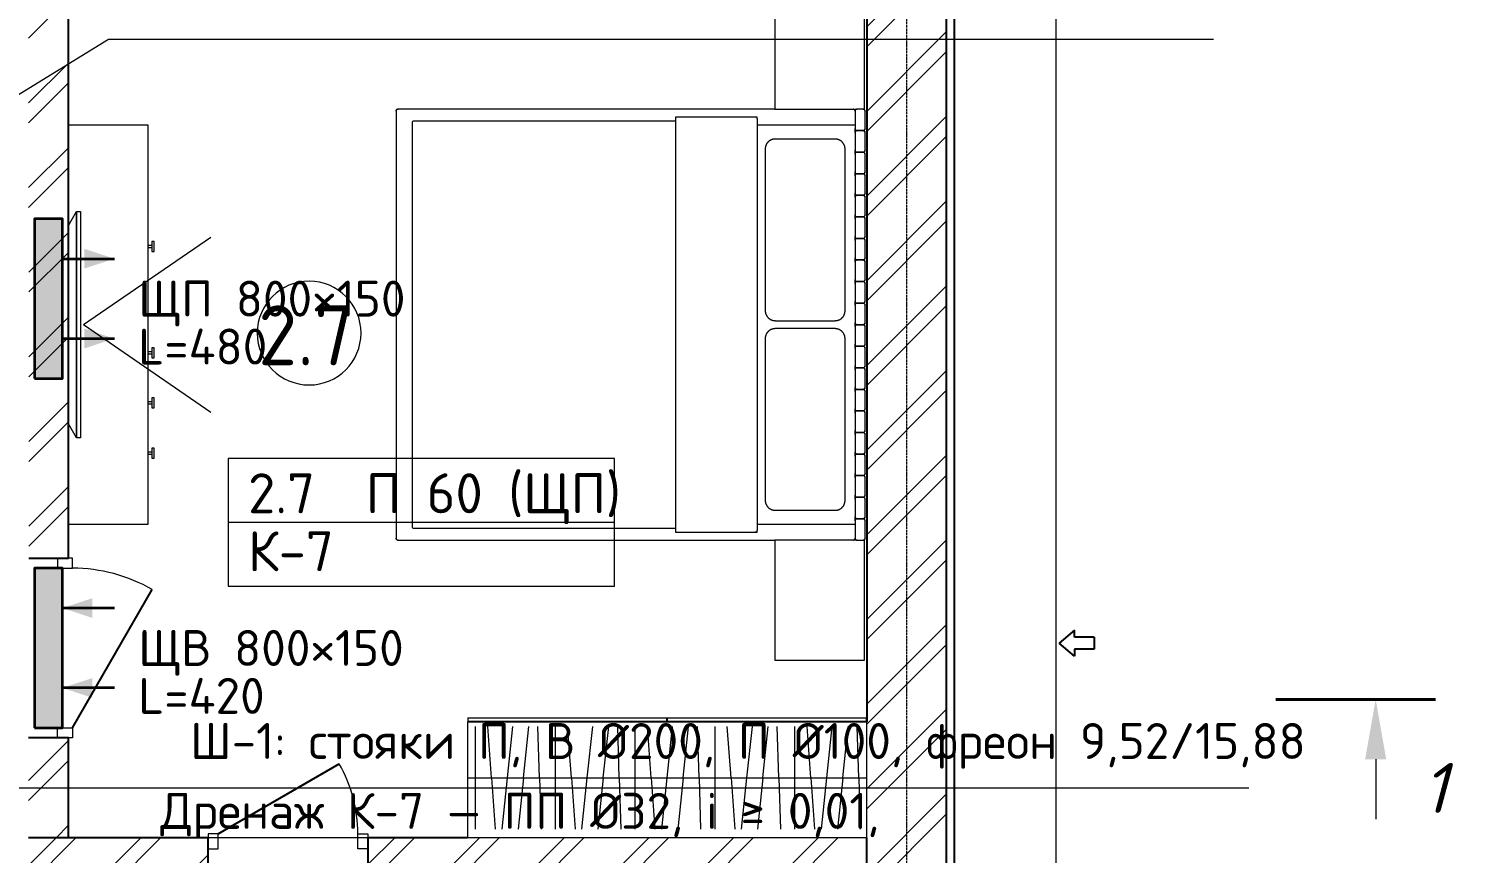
# Model space of a CAD drawing. Header units: millimetres. Extents: x -5016 to 22834, y -6019 to 18943.
# Drawn here: x 15602 to 22834, y 8972 to 13101 of the extents above; entities that cross this region are included whole.
import ezdxf
from ezdxf.enums import TextEntityAlignment as Align

# ---------------------------------------------------------------- set-up
doc = ezdxf.new("R2010")
doc.units = ezdxf.units.MM
doc.linetypes.add('Осевая 12-2-2', pattern=[16, 12, -2, 0, -2])
doc.linetypes.add('Пунктир 2-1_5', pattern=[3.5, 2, -1.5])
for name, color, linetype, lineweight in [('A-AREA-IDEN', 8, 'Continuous', 13), ('A-DETL-GENF', 9, 'Continuous', 13), ('A-DOOR', 8, 'Continuous', 13), ('A-FLOR', 9, 'Continuous', 13), ('A-WALL', 8, 'Continuous', 13), ('A-WALL-PATT', 8, 'Continuous', 13), ('G-ANNO-SYMB', 8, 'Continuous', 13), ('I-FURN', 9, 'Continuous', 13), ('M-EQPM', 9, 'Continuous', 13), ('S-GRID', 8, 'Continuous', 13), ('АР_подложка', 8, 'Continuous', 13), ('ОВ_выноски', 7, 'Continuous', 18), ('ОВ_марки', 7, 'Continuous', 18), ('ОВ_П', 5, 'Continuous', 35), ('ОВ_Рец', 6, 'Continuous', 35)]:
    doc.layers.add(name, color=color, linetype=linetype, lineweight=lineweight)
doc.styles.add('GOST', font='isocpeur.ttf', dxfattribs={"width": 0.9})
doc.styles.add('GOST Common', font='GOST_Common.ttf', dxfattribs={"height": 300})
doc.styles.add('ISOCPEUR_I', font='isocpeui.ttf', dxfattribs={"height": 250})
pattern_1 = [(45, (0, 0), (-212.132, 212.132), []), (45, (0, 100), (-212.132, 212.132), [])]

# ---------------------------------------------------------------- blocks, each defined once
blk = doc.blocks.new('INT 18 Шкаф-ящики - INT 18 Шкаф-ящики-1564316-Этаж 2 - Планировка')
at = {"layer": 'I-FURN'}
for p, q in [((300, 350), (-300, 350)), ((-300, 350), (-300, 342)), ((-300, 312), (-300, -100)), ((300, -100), (300, 350)), ((-300, -100), (300, -100))]:
    blk.add_line(p, q, dxfattribs=at)
blk = doc.blocks.new('INT 18 Шкаф-ящики - INT 18 Шкаф-ящики-1564344-Этаж 2 - Планировка')
at = {"layer": 'I-FURN'}
for p, q in [((300, 100), (-300, 100)), ((-300, 100), (-300, -312)), ((300, -350), (300, 100)), ((-300, -342), (-300, -350)), ((-300, -350), (300, -350))]:
    blk.add_line(p, q, dxfattribs=at)
blk = doc.blocks.new('INT Мягкая стеновая панель - INT Мягкая стеновая панель-1564360-Этаж 2 - Планировка')
at = {"layer": 'I-FURN'}
for p, q in [((-1080, 340), (-1080, 310)), ((-982, 350), (-1070, 350)), ((-1070, 300), (-982, 300)), ((-972, 340), (-972, 310)), ((-972, 310), (-972, 340)), ((-874, 350), (-962, 350)), ((-962, 300), (-874, 300)), ((-864, 340), (-864, 310)), ((-864, 310), (-864, 340)), ((-766, 350), (-854, 350)), ((-854, 300), (-766, 300)), ((-756, 340), (-756, 310)), ((-756, 310), (-756, 340)), ((-658, 350), (-746, 350)), ((-746, 300), (-658, 300)), ((-648, 340), (-648, 310)), ((-648, 310), (-648, 340)), ((-550, 350), (-638, 350)), ((-638, 300), (-550, 300)), ((-540, 340), (-540, 310)), ((-540, 310), (-540, 340)), ((-442, 350), (-530, 350)), ((-530, 300), (-442, 300)), ((-432, 340), (-432, 310)), ((-432, 310), (-432, 340)), ((-334, 350), (-422, 350)), ((-422, 300), (-334, 300)), ((-324, 340), (-324, 310)), ((-324, 310), (-324, 340)), ((-226, 350), (-314, 350)), ((-314, 300), (-226, 300)), ((-216, 340), (-216, 310)), ((-216, 310), (-216, 340)), ((-118, 350), (-206, 350)), ((-206, 300), (-118, 300)), ((-108, 340), (-108, 310)), ((-108, 310), (-108, 340)), ((-10, 350), (-98, 350)), ((-98, 300), (-10, 300)), ((0, 340), (0, 310)), ((0, 310), (0, 340)), ((98, 350), (10, 350)), ((10, 300), (98, 300)), ((108, 340), (108, 310)), ((108, 310), (108, 340)), ((206, 350), (118, 350)), ((118, 300), (206, 300)), ((216, 340), (216, 310)), ((216, 310), (216, 340)), ((314, 350), (226, 350)), ((226, 300), (314, 300)), ((324, 340), (324, 310)), ((324, 310), (324, 340)), ((422, 350), (334, 350)), ((334, 300), (422, 300)), ((432, 340), (432, 310)), ((432, 310), (432, 340)), ((530, 350), (442, 350)), ((442, 300), (530, 300)), ((540, 340), (540, 310)), ((540, 310), (540, 340)), ((638, 350), (550, 350)), ((550, 300), (638, 300)), ((648, 340), (648, 310)), ((648, 310), (648, 340)), ((746, 350), (658, 350)), ((658, 300), (746, 300)), ((756, 340), (756, 310)), ((756, 310), (756, 340)), ((854, 350), (766, 350)), ((766, 300), (854, 300)), ((864, 340), (864, 310)), ((864, 310), (864, 340)), ((962, 350), (874, 350)), ((874, 300), (962, 300)), ((972, 310), (972, 340)), ((972, 340), (972, 310)), ((1070, 350), (982, 350)), ((982, 300), (1070, 300)), ((1080, 310), (1080, 340))]:
    blk.add_line(p, q, dxfattribs=at)
at = {"layer": 'I-FURN', "flags": 128}
for points in [[(-1070, 350), (-1072.6, 349.7), (-1075, 348.7), (-1077.1, 347.1), (-1078.7, 345), (-1079.7, 342.6), (-1080, 340)], [(-1080, 340), (-1079.7, 342.6), (-1078.7, 345)], [(-1080, 310), (-1079.7, 307.4), (-1078.7, 305), (-1077.1, 302.9), (-1075, 301.3), (-1072.6, 300.3), (-1070, 300)], [(-1078.7, 305), (-1079.7, 307.4), (-1080, 310)], [(-1075, 348.7), (-1072.6, 349.7), (-1070, 350)], [(-1070, 300), (-1072.6, 300.3), (-1075, 301.3)], [(-972, 340), (-972.3, 342.6), (-973.3, 345), (-974.9, 347.1), (-977, 348.7), (-979.4, 349.7), (-982, 350)], [(-982, 350), (-979.4, 349.7), (-977.2, 348.7)], [(-982, 300), (-979.4, 300.3), (-977, 301.3), (-974.9, 302.9), (-973.3, 305), (-972.3, 307.4), (-972, 310)], [(-977.2, 301.3), (-979.4, 300.3), (-982, 300)], [(-973.3, 345), (-972.3, 342.6), (-972, 340)], [(-972, 310), (-972.3, 307.4), (-973.3, 305)], [(-962, 350), (-964.6, 349.7), (-967, 348.7), (-969.1, 347.1), (-970.7, 345), (-971.7, 342.6), (-972, 340)], [(-972, 340), (-971.7, 342.6), (-970.7, 345)], [(-972, 310), (-971.7, 307.4), (-970.7, 305), (-969.1, 302.9), (-967, 301.3), (-964.6, 300.3), (-962, 300)], [(-970.7, 305), (-971.7, 307.4), (-972, 310)], [(-967, 348.7), (-964.6, 349.7), (-962, 350)], [(-962, 300), (-964.6, 300.3), (-967, 301.3)], [(-864, 340), (-864.3, 342.6), (-865.3, 345), (-866.9, 347.1), (-869, 348.7), (-871.4, 349.7), (-874, 350)], [(-874, 350), (-871.4, 349.7), (-869, 348.7)], [(-874, 300), (-871.4, 300.3), (-869, 301.3), (-866.9, 302.9), (-865.3, 305), (-864.3, 307.4), (-864, 310)], [(-869, 301.3), (-871.4, 300.3), (-874, 300)], [(-865.3, 345), (-864.3, 342.6), (-864, 340)], [(-864, 310), (-864.3, 307.4), (-865.3, 305)], [(-854, 350), (-856.6, 349.7), (-859, 348.7), (-861.1, 347.1), (-862.7, 345), (-863.7, 342.6), (-864, 340)], [(-864, 340), (-863.7, 342.6), (-862.7, 345)], [(-864, 310), (-863.7, 307.4), (-862.7, 305), (-861.1, 302.9), (-859, 301.3), (-856.6, 300.3), (-854, 300)], [(-862.7, 305), (-863.7, 307.4), (-864, 310)], [(-859, 348.7), (-856.6, 349.7), (-854, 350)], [(-854, 300), (-856.6, 300.3), (-859, 301.3)], [(-756, 340), (-756.3, 342.6), (-757.3, 345), (-758.9, 347.1), (-761, 348.7), (-763.4, 349.7), (-766, 350)], [(-766, 350), (-763.4, 349.7), (-761, 348.7)], [(-766, 300), (-763.4, 300.3), (-761, 301.3), (-758.9, 302.9), (-757.3, 305), (-756.3, 307.4), (-756, 310)], [(-761, 301.3), (-763.4, 300.3), (-766, 300)], [(-757.3, 345), (-756.3, 342.6), (-756, 340)], [(-756, 310), (-756.3, 307.4), (-757.3, 305)], [(-746, 350), (-748.6, 349.7), (-751, 348.7), (-753.1, 347.1), (-754.7, 345), (-755.7, 342.6), (-756, 340)], [(-756, 340), (-755.7, 342.6), (-754.7, 345)], [(-756, 310), (-755.7, 307.4), (-754.7, 305), (-753.1, 302.9), (-751, 301.3), (-748.6, 300.3), (-746, 300)], [(-754.7, 305), (-755.7, 307.4), (-756, 310)], [(-751, 348.7), (-748.6, 349.7), (-746, 350)], [(-746, 300), (-748.6, 300.3), (-751, 301.3)], [(-648, 340), (-648.3, 342.6), (-649.3, 345), (-650.9, 347.1), (-653, 348.7), (-655.4, 349.7), (-658, 350)], [(-658, 350), (-655.4, 349.7), (-653, 348.7)], [(-658, 300), (-655.4, 300.3), (-653, 301.3), (-650.9, 302.9), (-649.3, 305), (-648.3, 307.4), (-648, 310)], [(-653, 301.3), (-655.4, 300.3), (-658, 300)], [(-649.3, 345), (-648.3, 342.6), (-648, 340)], [(-648, 310), (-648.3, 307.4), (-649.3, 305)], [(-638, 350), (-640.6, 349.7), (-643, 348.7), (-645.1, 347.1), (-646.7, 345), (-647.7, 342.6), (-648, 340)], [(-648, 340), (-647.7, 342.6), (-646.7, 345)], [(-648, 310), (-647.7, 307.4), (-646.7, 305), (-645.1, 302.9), (-643, 301.3), (-640.6, 300.3), (-638, 300)], [(-646.7, 305), (-647.7, 307.4), (-648, 310)], [(-643, 348.7), (-640.6, 349.7), (-638, 350)], [(-638, 300), (-640.6, 300.3), (-643, 301.3)], [(-540, 340), (-540.3, 342.6), (-541.3, 345), (-542.9, 347.1), (-545, 348.7), (-547.4, 349.7), (-550, 350)], [(-550, 350), (-547.4, 349.7), (-545, 348.7)], [(-550, 300), (-547.4, 300.3), (-545, 301.3), (-542.9, 302.9), (-541.3, 305), (-540.3, 307.4), (-540, 310)], [(-545, 301.3), (-547.4, 300.3), (-550, 300)], [(-541.3, 345), (-540.3, 342.6), (-540, 340)], [(-540, 310), (-540.3, 307.4), (-541.3, 305)], [(-530, 350), (-532.6, 349.7), (-535, 348.7), (-537.1, 347.1), (-538.7, 345), (-539.7, 342.6), (-540, 340)], [(-540, 340), (-539.7, 342.6), (-538.7, 345)], [(-540, 310), (-539.7, 307.4), (-538.7, 305), (-537.1, 302.9), (-535, 301.3), (-532.6, 300.3), (-530, 300)], [(-538.7, 305), (-539.7, 307.4), (-540, 310)], [(-535, 348.7), (-532.6, 349.7), (-530, 350)], [(-530, 300), (-532.6, 300.3), (-535, 301.3)], [(-432, 340), (-432.3, 342.6), (-433.3, 345), (-434.9, 347.1), (-437, 348.7), (-439.4, 349.7), (-442, 350)], [(-442, 350), (-439.4, 349.7), (-437, 348.7)], [(-442, 300), (-439.4, 300.3), (-437, 301.3), (-434.9, 302.9), (-433.3, 305), (-432.3, 307.4), (-432, 310)], [(-437, 301.3), (-439.4, 300.3), (-442, 300)], [(-433.3, 345), (-432.3, 342.6), (-432, 340)], [(-432, 310), (-432.3, 307.4), (-433.3, 305)], [(-422, 350), (-424.6, 349.7), (-427, 348.7), (-429.1, 347.1), (-430.7, 345), (-431.7, 342.6), (-432, 340)], [(-432, 340), (-431.7, 342.6), (-430.7, 345)], [(-432, 310), (-431.7, 307.4), (-430.7, 305), (-429.1, 302.9), (-427, 301.3), (-424.6, 300.3), (-422, 300)], [(-430.7, 305), (-431.7, 307.4), (-432, 310)], [(-427, 348.7), (-424.6, 349.7), (-422, 350)], [(-422, 300), (-424.6, 300.3), (-427, 301.3)], [(-324, 340), (-324.3, 342.6), (-325.3, 345), (-326.9, 347.1), (-329, 348.7), (-331.4, 349.7), (-334, 350)], [(-334, 350), (-331.4, 349.7), (-329, 348.7)], [(-334, 300), (-331.4, 300.3), (-329, 301.3), (-326.9, 302.9), (-325.3, 305), (-324.3, 307.4), (-324, 310)], [(-329, 301.3), (-331.4, 300.3), (-334, 300)], [(-325.3, 345), (-324.3, 342.6), (-324, 340)], [(-324, 310), (-324.3, 307.4), (-325.3, 305)], [(-314, 350), (-316.6, 349.7), (-319, 348.7), (-321.1, 347.1), (-322.7, 345), (-323.7, 342.6), (-324, 340)], [(-324, 340), (-323.7, 342.6), (-322.7, 345)], [(-324, 310), (-323.7, 307.4), (-322.7, 305), (-321.1, 302.9), (-319, 301.3), (-316.6, 300.3), (-314, 300)], [(-322.7, 305), (-323.7, 307.4), (-324, 310)], [(-319, 348.7), (-316.6, 349.7), (-314, 350)], [(-314, 300), (-316.6, 300.3), (-319, 301.3)], [(-216, 340), (-216.3, 342.6), (-217.3, 345), (-218.9, 347.1), (-221, 348.7), (-223.4, 349.7), (-226, 350)], [(-226, 350), (-223.4, 349.7), (-221, 348.7)], [(-226, 300), (-223.4, 300.3), (-221, 301.3), (-218.9, 302.9), (-217.3, 305), (-216.3, 307.4), (-216, 310)], [(-221, 301.3), (-223.4, 300.3), (-226, 300)], [(-217.3, 345), (-216.3, 342.6), (-216, 340)], [(-216, 310), (-216.3, 307.4), (-217.3, 305)], [(-206, 350), (-208.6, 349.7), (-211, 348.7), (-213.1, 347.1), (-214.7, 345), (-215.7, 342.6), (-216, 340)], [(-216, 340), (-215.7, 342.6), (-214.7, 345)], [(-216, 310), (-215.7, 307.4), (-214.7, 305), (-213.1, 302.9), (-211, 301.3), (-208.6, 300.3), (-206, 300)], [(-214.7, 305), (-215.7, 307.4), (-216, 310)], [(-211, 348.7), (-208.6, 349.7), (-206, 350)], [(-206, 300), (-208.6, 300.3), (-211, 301.3)], [(-108, 340), (-108.3, 342.6), (-109.3, 345), (-110.9, 347.1), (-113, 348.7), (-115.4, 349.7), (-118, 350)], [(-118, 350), (-115.4, 349.7), (-113, 348.7)], [(-118, 300), (-115.4, 300.3), (-113, 301.3), (-110.9, 302.9), (-109.3, 305), (-108.3, 307.4), (-108, 310)], [(-113, 301.3), (-115.4, 300.3), (-118, 300)], [(-109.3, 345), (-108.3, 342.6), (-108, 340)], [(-108, 310), (-108.3, 307.4), (-109.3, 305)], [(-98, 350), (-100.6, 349.7), (-103, 348.7), (-105.1, 347.1), (-106.7, 345), (-107.7, 342.6), (-108, 340)], [(-108, 340), (-107.7, 342.6), (-106.7, 345)], [(-108, 310), (-107.7, 307.4), (-106.7, 305), (-105.1, 302.9), (-103, 301.3), (-100.6, 300.3), (-98, 300)], [(-106.7, 305), (-107.7, 307.4), (-108, 310)], [(-103, 348.7), (-100.6, 349.7), (-98, 350)], [(-98, 300), (-100.6, 300.3), (-103, 301.3)], [(0, 340), (-0.3, 342.6), (-1.3, 345), (-2.9, 347.1), (-5, 348.7), (-7.4, 349.7), (-10, 350)], [(-10, 350), (-7.4, 349.7), (-5, 348.7)], [(-10, 300), (-7.4, 300.3), (-5, 301.3), (-2.9, 302.9), (-1.3, 305), (-0.3, 307.4), (0, 310)], [(-5, 301.3), (-7.4, 300.3), (-10, 300)], [(-1.3, 345), (-0.3, 342.6), (0, 340)], [(0, 310), (-0.3, 307.4), (-1.3, 305)], [(10, 350), (7.4, 349.7), (5, 348.7), (2.9, 347.1), (1.3, 345), (0.3, 342.6), (0, 340)], [(0, 340), (0.3, 342.6), (1.3, 345)], [(0, 310), (0.3, 307.4), (1.3, 305), (2.9, 302.9), (5, 301.3), (7.4, 300.3), (10, 300)], [(1.3, 305), (0.3, 307.4), (0, 310)], [(5, 348.7), (7.4, 349.7), (10, 350)], [(10, 300), (7.4, 300.3), (5, 301.3)], [(108, 340), (107.7, 342.6), (106.7, 345), (105.1, 347.1), (103, 348.7), (100.6, 349.7), (98, 350)], [(98, 350), (100.6, 349.7), (103, 348.7)], [(98, 300), (100.6, 300.3), (103, 301.3), (105.1, 302.9), (106.7, 305), (107.7, 307.4), (108, 310)], [(103, 301.3), (100.6, 300.3), (98, 300)], [(106.7, 345), (107.7, 342.6), (108, 340)], [(108, 310), (107.7, 307.4), (106.7, 305)], [(118, 350), (115.4, 349.7), (113, 348.7), (110.9, 347.1), (109.3, 345), (108.3, 342.6), (108, 340)], [(108, 340), (108.3, 342.6), (109.3, 345)], [(108, 310), (108.3, 307.4), (109.3, 305), (110.9, 302.9), (113, 301.3), (115.4, 300.3), (118, 300)], [(109.3, 305), (108.3, 307.4), (108, 310)], [(113, 348.7), (115.4, 349.7), (118, 350)], [(118, 300), (115.4, 300.3), (113, 301.3)], [(216, 340), (215.7, 342.6), (214.7, 345), (213.1, 347.1), (211, 348.7), (208.6, 349.7), (206, 350)], [(206, 350), (208.6, 349.7), (211, 348.7)], [(206, 300), (208.6, 300.3), (211, 301.3), (213.1, 302.9), (214.7, 305), (215.7, 307.4), (216, 310)], [(211, 301.3), (208.6, 300.3), (206, 300)], [(214.7, 345), (215.7, 342.6), (216, 340)], [(216, 310), (215.7, 307.4), (214.7, 305)], [(226, 350), (223.4, 349.7), (221, 348.7), (218.9, 347.1), (217.3, 345), (216.3, 342.6), (216, 340)], [(216, 340), (216.3, 342.6), (217.3, 345)], [(216, 310), (216.3, 307.4), (217.3, 305), (218.9, 302.9), (221, 301.3), (223.4, 300.3), (226, 300)], [(217.3, 305), (216.3, 307.4), (216, 310)], [(221, 348.7), (223.4, 349.7), (226, 350)], [(226, 300), (223.4, 300.3), (221, 301.3)], [(324, 340), (323.7, 342.6), (322.7, 345), (321.1, 347.1), (319, 348.7), (316.6, 349.7), (314, 350)], [(314, 350), (316.6, 349.7), (319, 348.7)], [(314, 300), (316.6, 300.3), (319, 301.3), (321.1, 302.9), (322.7, 305), (323.7, 307.4), (324, 310)], [(319, 301.3), (316.6, 300.3), (314, 300)], [(322.7, 345), (323.7, 342.6), (324, 340)], [(324, 310), (323.7, 307.4), (322.7, 305)], [(334, 350), (331.4, 349.7), (329, 348.7), (326.9, 347.1), (325.3, 345), (324.3, 342.6), (324, 340)], [(324, 340), (324.3, 342.6), (325.3, 345)], [(324, 310), (324.3, 307.4), (325.3, 305), (326.9, 302.9), (329, 301.3), (331.4, 300.3), (334, 300)], [(325.3, 305), (324.3, 307.4), (324, 310)], [(329, 348.7), (331.4, 349.7), (334, 350)], [(334, 300), (331.4, 300.3), (329, 301.3)], [(432, 340), (431.7, 342.6), (430.7, 345), (429.1, 347.1), (427, 348.7), (424.6, 349.7), (422, 350)], [(422, 350), (424.6, 349.7), (427, 348.7)], [(422, 300), (424.6, 300.3), (427, 301.3), (429.1, 302.9), (430.7, 305), (431.7, 307.4), (432, 310)], [(427, 301.3), (424.6, 300.3), (422, 300)], [(430.7, 345), (431.7, 342.6), (432, 340)], [(432, 310), (431.7, 307.4), (430.7, 305)], [(442, 350), (439.4, 349.7), (437, 348.7), (434.9, 347.1), (433.3, 345), (432.3, 342.6), (432, 340)], [(432, 340), (432.3, 342.6), (433.3, 345)], [(432, 310), (432.3, 307.4), (433.3, 305), (434.9, 302.9), (437, 301.3), (439.4, 300.3), (442, 300)], [(433.3, 305), (432.3, 307.4), (432, 310)], [(437, 348.7), (439.4, 349.7), (442, 350)], [(442, 300), (439.4, 300.3), (437, 301.3)], [(540, 340), (539.7, 342.6), (538.7, 345), (537.1, 347.1), (535, 348.7), (532.6, 349.7), (530, 350)], [(530, 350), (532.6, 349.7), (535, 348.7)], [(530, 300), (532.6, 300.3), (535, 301.3), (537.1, 302.9), (538.7, 305), (539.7, 307.4), (540, 310)], [(535, 301.3), (532.6, 300.3), (530, 300)], [(538.7, 345), (539.7, 342.6), (540, 340)], [(540, 310), (539.7, 307.4), (538.7, 305)], [(550, 350), (547.4, 349.7), (545, 348.7), (542.9, 347.1), (541.3, 345), (540.3, 342.6), (540, 340)], [(540, 340), (540.3, 342.6), (541.3, 345)], [(540, 310), (540.3, 307.4), (541.3, 305), (542.9, 302.9), (545, 301.3), (547.4, 300.3), (550, 300)], [(541.3, 305), (540.3, 307.4), (540, 310)], [(545, 348.7), (547.4, 349.7), (550, 350)], [(550, 300), (547.4, 300.3), (545, 301.3)], [(648, 340), (647.7, 342.6), (646.7, 345), (645.1, 347.1), (643, 348.7), (640.6, 349.7), (638, 350)], [(638, 350), (640.6, 349.7), (643, 348.7)], [(638, 300), (640.6, 300.3), (643, 301.3), (645.1, 302.9), (646.7, 305), (647.7, 307.4), (648, 310)], [(643, 301.3), (640.6, 300.3), (638, 300)], [(646.7, 345), (647.7, 342.6), (648, 340)], [(648, 310), (647.7, 307.4), (646.7, 305)], [(658, 350), (655.4, 349.7), (653, 348.7), (650.9, 347.1), (649.3, 345), (648.3, 342.6), (648, 340)], [(648, 340), (648.3, 342.6), (649.3, 345)], [(648, 310), (648.3, 307.4), (649.3, 305), (650.9, 302.9), (653, 301.3), (655.4, 300.3), (658, 300)], [(649.3, 305), (648.3, 307.4), (648, 310)], [(653, 348.7), (655.4, 349.7), (658, 350)], [(658, 300), (655.4, 300.3), (653, 301.3)], [(756, 340), (755.7, 342.6), (754.7, 345), (753.1, 347.1), (751, 348.7), (748.6, 349.7), (746, 350)], [(746, 350), (748.6, 349.7), (751, 348.7)], [(746, 300), (748.6, 300.3), (751, 301.3), (753.1, 302.9), (754.7, 305), (755.7, 307.4), (756, 310)], [(751, 301.3), (748.6, 300.3), (746, 300)], [(754.7, 345), (755.7, 342.6), (756, 340)], [(756, 310), (755.7, 307.4), (754.7, 305)], [(766, 350), (763.4, 349.7), (761, 348.7), (758.9, 347.1), (757.3, 345), (756.3, 342.6), (756, 340)], [(756, 340), (756.3, 342.6), (757.3, 345)], [(756, 310), (756.3, 307.4), (757.3, 305), (758.9, 302.9), (761, 301.3), (763.4, 300.3), (766, 300)], [(757.3, 305), (756.3, 307.4), (756, 310)], [(761, 348.7), (763.4, 349.7), (766, 350)], [(766, 300), (763.4, 300.3), (761, 301.3)], [(864, 340), (863.7, 342.6), (862.7, 345), (861.1, 347.1), (859, 348.7), (856.6, 349.7), (854, 350)], [(854, 350), (856.6, 349.7), (859, 348.7)], [(854, 300), (856.6, 300.3), (859, 301.3), (861.1, 302.9), (862.7, 305), (863.7, 307.4), (864, 310)], [(859, 301.3), (856.6, 300.3), (854, 300)], [(862.7, 345), (863.7, 342.6), (864, 340)], [(864, 310), (863.7, 307.4), (862.7, 305)], [(874, 350), (871.4, 349.7), (869, 348.7), (866.9, 347.1), (865.3, 345), (864.3, 342.6), (864, 340)], [(864, 340), (864.3, 342.6), (865.3, 345)], [(864, 310), (864.3, 307.4), (865.3, 305), (866.9, 302.9), (869, 301.3), (871.4, 300.3), (874, 300)], [(865.3, 305), (864.3, 307.4), (864, 310)], [(869, 348.7), (871.4, 349.7), (874, 350)], [(874, 300), (871.4, 300.3), (869, 301.3)], [(972, 340), (971.7, 342.6), (970.7, 345), (969.1, 347.1), (967, 348.7), (964.6, 349.7), (962, 350)], [(962, 350), (964.6, 349.7), (967, 348.7)], [(962, 300), (964.6, 300.3), (967, 301.3), (969.1, 302.9), (970.7, 305), (971.7, 307.4), (972, 310)], [(967, 301.3), (964.6, 300.3), (962, 300)], [(970.7, 345), (971.7, 342.6), (972, 340)], [(972, 310), (971.7, 307.4), (970.7, 305)], [(982, 350), (979.4, 349.7), (977, 348.7), (974.9, 347.1), (973.3, 345), (972.3, 342.6), (972, 340)], [(972, 340), (972.3, 342.6), (973.3, 345)], [(972, 310), (972.3, 307.4), (973.3, 305), (974.9, 302.9), (977, 301.3), (979.4, 300.3), (982, 300)], [(973.3, 305), (972.3, 307.4), (972, 310)], [(977, 348.7), (979.4, 349.7), (982, 350)], [(982, 300), (979.4, 300.3), (977, 301.3)], [(1080, 340), (1079.7, 342.6), (1078.7, 345), (1077.1, 347.1), (1075, 348.7), (1072.6, 349.7), (1070, 350)], [(1070, 350), (1072.6, 349.7), (1075, 348.7)], [(1070, 300), (1072.6, 300.3), (1075, 301.3), (1077.1, 302.9), (1078.7, 305), (1079.7, 307.4), (1080, 310)], [(1075, 301.3), (1072.6, 300.3), (1070, 300)], [(1078.7, 345), (1079.7, 342.6), (1080, 340)], [(1080, 310), (1079.7, 307.4), (1078.7, 305)]]:
    blk.add_lwpolyline(points, dxfattribs=at)
blk = doc.blocks.new('INT 15 Тумба - INT 15 Тумба-1564459-Этаж 2 - Планировка')
at = {"layer": 'I-FURN'}
for p, q in [((-1000, 200), (-1000, -200)), ((1000, -200), (1000, 200)), ((-1000, -200), (1000, -200)), ((-648, -200), (-648, -221)), ((-645.5, -200), (-648, -200)), ((-647.8, -200), (-648, -200)), ((-638, -200), (-640.5, -200)), ((-638, -200), (-638.2, -200)), ((-638, -221), (-638, -200)), ((-397, -200), (-397, -221)), ((-394.5, -200), (-397, -200)), ((-396.8, -200), (-397, -200)), ((-387, -200), (-389.5, -200)), ((-387, -200), (-387.2, -200)), ((-387, -221), (-387, -200)), ((-146, -200), (-146, -221)), ((-143.5, -200), (-146, -200)), ((-145.8, -200), (-146, -200)), ((-136, -200), (-138.5, -200)), ((-136, -200), (-136.2, -200)), ((-136, -221), (-136, -200)), ((387, -200), (387, -221)), ((389.5, -200), (387, -200)), ((387.2, -200), (387, -200)), ((397, -200), (394.5, -200)), ((397, -200), (396.8, -200)), ((397, -221), (397, -200)), ((-618, -218), (-668, -218)), ((-668, -218), (-668, -230)), ((-668, -230), (-618, -230)), ((-618, -230), (-618, -218)), ((-367, -218), (-417, -218)), ((-417, -218), (-417, -230)), ((-417, -230), (-367, -230)), ((-367, -230), (-367, -218)), ((-116, -218), (-166, -218)), ((-166, -218), (-166, -230)), ((-166, -230), (-116, -230)), ((-116, -230), (-116, -218)), ((417, -218), (367, -218)), ((367, -218), (367, -230)), ((367, -230), (417, -230)), ((417, -230), (417, -218))]:
    blk.add_line(p, q, dxfattribs=at)
blk = doc.blocks.new('ТВ - Плоский экран1 - ТВ 60_ 3-1356783-Этаж 2 - Планировка')
at = {"layer": 'M-EQPM'}
for p, q in [((-570.5, 18.5), (-500.5, 58.5)), ((-570.5, -1.5), (-570.5, 18.5)), ((-570.5, 18.5), (562.6, 18.5)), ((562.6, 18.5), (-570.5, 18.5)), ((492.6, 58.5), (562.6, 18.5)), ((562.6, 18.5), (562.6, -1.5)), ((562.6, -1.5), (-570.5, -1.5)), ((-3.9, -16.5), (-441.8, -655.4)), ((-3.9, -16.5), (433.9, -655.4))]:
    blk.add_line(p, q, dxfattribs=at)
blk = doc.blocks.new('INT 19 Дверь входная одностворчатая с остеклением - 1100 х 2480 ОС-Сверху 2-1581826-Этаж 2 - Планировка')
at = {"layer": 'A-DOOR', "lineweight": 25}
for p, q in [((-30, 940), (-30, 841.6)), ((-30, 940), (0, 940)), ((0, 940), (30, 940)), ((30, 940), (30, 841.6)), ((-65, 841.6), (0, 764.1)), ((-30, 841.6), (-65, 841.6)), ((65, 841.6), (0, 764.1)), ((30, 841.6), (65, 841.6))]:
    blk.add_line(p, q, dxfattribs=at)
blk = doc.blocks.new('INT 19 Дверь межкомнатная одностворчатая - 900 х 2370 _800_ Глухое Л-НАР-1569067-Этаж 2 - Планировка')
at = {"layer": 'A-DOOR', "lineweight": 25}
blk.add_line((400, 120), (-292.8, 520), dxfattribs=at)
at = {"layer": 'A-DOOR'}
for p, q in [((-400, 120), (-450, 120)), ((-450, 120), (-450, 45)), ((-400, 45), (-400, 120)), ((400, 45), (400, 120)), ((400, 120), (450, 120)), ((450, 120), (450, 45)), ((-450, 45), (-400, 45)), ((450, 45), (400, 45))]:
    blk.add_line(p, q, dxfattribs=at)
blk.add_arc((400, 120), 800, 150, 180, dxfattribs=at)
blk = doc.blocks.new('INT 19 Дверь межкомнатная одностворчатая - 800х 2070 _800_ Глухое П-НАР-1569050-Этаж 2 - Планировка')
at = {"layer": 'A-DOOR', "lineweight": 25}
blk.add_line((-350, 170), (256.2, 520), dxfattribs=at)
at = {"layer": 'A-DOOR'}
for p, q in [((-350, 170), (-400, 170)), ((-400, 170), (-400, 95)), ((-350, 95), (-350, 170)), ((350, 95), (350, 170)), ((350, 170), (400, 170)), ((400, 170), (400, 95)), ((-400, 95), (-350, 95)), ((400, 95), (350, 95))]:
    blk.add_line(p, q, dxfattribs=at)
blk.add_arc((-350, 170), 700, 360, 30, dxfattribs=at)
blk = doc.blocks.new('INT 18 Шкаф - INT 18 Шкаф-1566237-Этаж 2 - Планировка')
at = {"layer": 'A-DETL-GENF'}
for p, q in [((-960, -307), (-960, 207)), ((-880, -50), (-898.8, 207)), ((-800, -50), (-773, 207)), ((-720, -50), (-693, 207)), ((-640, -50), (-647.9, 207)), ((-560, -307), (-560, 207)), ((-480, -50), (-498.8, 207)), ((-400, -50), (-373, 207)), ((-320, -50), (-293, 207)), ((-240, -50), (-247.9, 207)), ((-160, -307), (-160, 207)), ((-80, -50), (-98.8, 207)), ((0, -50), (27, 207)), ((80, -50), (107, 207)), ((160, -50), (152.1, 207)), ((240, -307), (240, 207)), ((320, -50), (301.2, 207)), ((400, -50), (427, 207)), ((480, -50), (507, 207)), ((560, -50), (552.1, 207)), ((640, -307), (640, 207)), ((720, -50), (701.2, 207)), ((800, -50), (827, 207)), ((880, -50), (907, 207)), ((960, -50), (952.1, 207)), ((-1000, -50), (-600, -50)), ((-880, -50), (-861.2, -307)), ((-827, -307), (-800, -50)), ((-720, -50), (-747, -307)), ((-640, -50), (-632.1, -307)), ((-600, -50), (-200, -50)), ((-480, -50), (-461.2, -307)), ((-427, -307), (-400, -50)), ((-320, -50), (-347, -307)), ((-240, -50), (-232.1, -307)), ((-200, -50), (200, -50)), ((-80, -50), (-61.2, -307)), ((-27, -307), (0, -50)), ((80, -50), (53, -307)), ((160, -50), (167.9, -307)), ((200, -50), (600, -50)), ((320, -50), (338.8, -307)), ((373, -307), (400, -50)), ((480, -50), (453, -307)), ((560, -50), (567.9, -307)), ((600, -50), (1000, -50)), ((720, -50), (738.8, -307)), ((773, -307), (800, -50)), ((880, -50), (853, -307)), ((960, -50), (967.9, -307))]:
    blk.add_line(p, q, dxfattribs=at)
at = {"layer": 'I-FURN'}
for p, q in [((-1000, 230), (-1000, -350)), ((-1000, 230), (1000, 230)), ((-998.5, 250), (-0.8, 250)), ((-998.5, 250), (-998.5, 232)), ((-0.8, 232), (-998.5, 232)), ((-0.8, 232), (-0.8, 250)), ((0.8, 250), (998.5, 250)), ((0.8, 250), (0.8, 232)), ((998.5, 232), (0.8, 232)), ((998.5, 232), (998.5, 250)), ((1000, -350), (1000, 230)), ((1000, -350), (-1000, -350))]:
    blk.add_line(p, q, dxfattribs=at)
blk = doc.blocks.new('Разрез - Номер сзади-3578-Этаж 2 - Планировка')
at = {"layer": 'G-ANNO-SYMB'}
blk.add_hatch(color=256, dxfattribs=at).paths.add_polyline_path([(2.471, -3), (3, 0), (3.529, -3)])
at = {"layer": 'G-ANNO-SYMB', "lineweight": 40}
blk.add_line((0, 0), (8, 0), dxfattribs=at)
at = {"layer": 'G-ANNO-SYMB'}
blk.add_line((3, -3), (3, -6), dxfattribs=at)
blk = doc.blocks.new('INT Марка помещения - Номер помещения _ Площадь _ Имя-1615504-Этаж 2 - Планировка')
at = {"layer": 'A-AREA-IDEN'}
for start, end in [(360, 180), (180, 360)]:
    blk.add_arc((0, 0), 2.6, start, end, dxfattribs=at)
blk = doc.blocks.new('АР_План_2_этажа')
at = {"layer": 'A-WALL-PATT', "lineweight": 9}
h = blk.add_hatch(dxfattribs=at)
h.set_pattern_fill('FP_1', color=256, style=0, pattern_type=2)
h.set_pattern_definition(pattern_1)
h.paths.add_polyline_path([(22368.2, 11122.6), (22368.2, 18672.6), (21968.2, 18672.6), (21968.2, 11122.6), (22067.3, 11122.6)])
h = blk.add_hatch(dxfattribs=at)
h.set_pattern_fill('FP_1', color=256, style=0, pattern_type=2)
h.set_pattern_definition(pattern_1)
h.paths.add_polyline_path([(17968.2, 13722.6), (17968.2, 14222.6), (17768.2, 14222.6), (17768.2, 13722.6)])
h.paths.add_polyline_path([(17968.2, 15122.6), (17968.2, 18272.6), (17768.2, 18272.6), (17768.2, 16672.6), (17769.7, 16672.6), (17769.7, 15122.6)])
h = blk.add_hatch(dxfattribs=at)
h.set_pattern_fill('FP_1', color=256, style=0, pattern_type=2)
h.set_pattern_definition(pattern_1)
h.paths.add_polyline_path([(21968.2, 13422.6), (21968.2, 13722.6), (19468.2, 13722.6), (19468.2, 13422.6), (21706.3, 13422.6)])
h.paths.add_polyline_path([(18668.2, 13422.6), (18668.2, 13722.6), (14868.2, 13722.6), (14868.2, 13422.6), (18096, 13422.6)])
at = {"layer": 'A-FLOR'}
for p, q in [((22918.2, 3122.6), (22918.2, 20922.6)), ((19468.2, 13722.6), (18668.2, 13722.6))]:
    blk.add_line(p, q, dxfattribs=at)
at = {"layer": 'A-WALL', "lineweight": 25}
for p, q in [((22408.2, 10682.6), (22408.2, 20412.6)), ((22368.2, 10722.6), (22368.2, 20372.6)), ((17968.2, 15122.6), (17968.2, 18272.6)), ((21968.2, 18272.6), (21968.2, 14302.6)), ((17769.7, 15122.6), (17968.2, 15122.6)), ((17968.2, 14222.6), (17768.2, 14222.6)), ((17968.2, 13722.6), (17968.2, 14222.6)), ((18668.2, 13722.6), (17768.2, 13722.6)), ((18668.2, 13422.6), (18668.2, 13722.6)), ((19968.2, 13722.6), (19468.2, 13722.6)), ((19468.2, 13722.6), (19468.2, 13422.6)), ((21968.2, 11142.6), (21968.2, 13722.6))]:
    blk.add_line(p, q, dxfattribs=at)
at = {"layer": 'G-ANNO-SYMB', "linetype": 'Пунктир 2-1_5'}
blk.add_line((24517.8, 14415.3), (24818.8, 14415.3), dxfattribs=at)
at = {"layer": 'I-FURN'}
for p, q in [((19609.8, 17362.6), (19609.8, 15222.6)), ((21507.8, 17372.6), (19619.8, 17372.6)), ((19689.8, 17302.6), (19689.8, 15282.6)), ((21009.8, 17312.6), (19699.8, 17312.6)), ((21409.8, 17332.6), (21009.8, 17332.6)), ((21009.8, 17332.6), (21009.8, 17323.6)), ((21009.8, 17323.6), (21009.8, 15261.6)), ((21419.8, 17332.6), (21409.8, 17332.6)), ((21419.8, 17332.6), (21409.8, 17332.6)), ((21419.8, 17323.6), (21419.8, 17332.6)), ((21419.8, 17323.6), (21419.8, 15261.6)), ((21909.8, 17292.6), (21419.8, 17292.6)), ((21809.8, 17222.6), (21509.8, 17222.6)), ((21909.8, 17254.6), (21909.8, 17274.6)), ((21459.8, 17172.6), (21459.8, 16362.6)), ((21859.8, 16362.6), (21859.8, 17172.6)), ((21909.8, 17146.6), (21909.8, 17166.6)), ((21909.8, 17039.3), (21909.8, 17058.6)), ((21909.8, 16930.6), (21909.8, 16950.6)), ((21909.8, 16822.6), (21909.8, 16842.6)), ((21909.8, 16714.6), (21909.8, 16734.6)), ((21909.8, 16606.6), (21909.8, 16626.6)), ((21909.8, 16498.6), (21909.8, 16518.6)), ((21909.8, 16390.6), (21909.8, 16410.6)), ((21509.8, 16312.6), (21809.8, 16312.6)), ((21909.8, 16282.6), (21909.8, 16302.6)), ((21459.8, 16222.6), (21459.8, 15412.6)), ((21809.8, 16272.6), (21509.8, 16272.6)), ((21859.8, 15412.6), (21859.8, 16222.6)), ((21909.8, 16174.6), (21909.8, 16194.6)), ((21909.8, 16066.6), (21909.8, 16086.6)), ((21909.8, 15958.6), (21909.8, 15978.5)), ((21909.8, 15850.6), (21909.8, 15870.6)), ((21909.8, 15742.6), (21909.8, 15762.6)), ((21909.8, 15634.6), (21909.8, 15654.6)), ((21909.8, 15526.6), (21909.8, 15546.6)), ((21909.8, 15418.6), (21909.8, 15438.6)), ((21509.8, 15362.6), (21809.8, 15362.6)), ((19699.8, 15272.6), (21009.8, 15272.6)), ((21009.8, 15261.6), (21009.8, 15252.6)), ((21419.6, 15292.6), (21909.8, 15292.6)), ((21419.8, 15252.6), (21419.8, 15261.6)), ((21909.8, 15310.6), (21909.8, 15330.6)), ((19619.8, 15212.6), (21507.8, 15212.6)), ((21009.8, 15252.6), (21409.8, 15252.6)), ((21409.8, 15252.6), (21419.8, 15252.6)), ((21419.8, 15252.6), (21409.8, 15252.6))]:
    blk.add_line(p, q, dxfattribs=at)
at = {"layer": 'I-FURN', "flags": 128}
for points in [[(19619.8, 17372.6), (19617.2, 17372.3), (19614.8, 17371.3), (19612.7, 17369.7), (19611.1, 17367.6), (19610.1, 17365.2), (19609.8, 17362.6)], [(19609.8, 17362.6), (19610.1, 17365.2), (19611.1, 17367.6)], [(19614.8, 17371.3), (19617.2, 17372.3), (19619.8, 17372.6)], [(21909.8, 17362.6), (21909.4, 17365.2), (21908.4, 17367.6), (21906.9, 17369.7), (21904.8, 17371.3), (21902.4, 17372.3), (21899.8, 17372.6)], [(21899.8, 17372.6), (21902.4, 17372.3), (21904.8, 17371.3)], [(21908.4, 17367.6), (21909.4, 17365.2), (21909.8, 17362.6)], [(19699.8, 17312.6), (19697.2, 17312.3), (19694.8, 17311.3), (19692.7, 17309.7), (19691.1, 17307.6), (19690.1, 17305.2), (19689.8, 17302.6)], [(21509.8, 17222.6), (21507.8, 17222.6), (21505.8, 17222.5), (21503.8, 17222.3), (21501.8, 17222), (21499.8, 17221.6), (21497.9, 17221.2), (21496, 17220.7), (21494.1, 17220.1), (21492.2, 17219.4), (21490.3, 17218.7), (21488.5, 17217.9), (21486.7, 17217), (21484.9, 17216), (21483.2, 17215), (21481.5, 17213.9), (21479.9, 17212.7), (21478.3, 17211.5), (21476.8, 17210.2), (21475.3, 17208.9), (21473.9, 17207.5), (21472.5, 17206), (21471.2, 17204.5), (21470, 17202.9), (21468.8, 17201.3), (21467.7, 17199.7), (21466.7, 17198), (21465.7, 17196.2), (21464.8, 17194.4), (21463.9, 17192.6), (21463.2, 17190.8), (21462.5, 17188.9), (21461.9, 17187), (21461.3, 17185.1), (21460.9, 17183.1), (21460.5, 17181.1), (21460.2, 17179.2), (21460, 17177.2), (21459.8, 17175.2), (21459.8, 17173.2), (21459.8, 17172.6)], [(21859.8, 17172.6), (21859.7, 17174.6), (21859.6, 17176.6), (21859.4, 17178.6), (21859.1, 17180.6), (21858.8, 17182.6), (21858.3, 17184.5), (21857.8, 17186.5), (21857.2, 17188.4), (21856.6, 17190.3), (21855.8, 17192.1), (21855, 17193.9), (21854.1, 17195.7), (21853.2, 17197.5), (21852.1, 17199.2), (21851, 17200.9), (21849.9, 17202.5), (21848.7, 17204.1), (21847.4, 17205.6), (21846, 17207.1), (21844.6, 17208.5), (21843.2, 17209.9), (21841.6, 17211.2), (21840.1, 17212.4), (21838.5, 17213.6), (21836.8, 17214.7), (21835.1, 17215.8), (21833.3, 17216.7), (21831.6, 17217.6), (21829.7, 17218.5), (21827.9, 17219.2), (21826, 17219.9), (21824.1, 17220.5), (21822.2, 17221.1), (21820.2, 17221.5), (21818.3, 17221.9), (21816.3, 17222.2), (21814.3, 17222.4), (21812.3, 17222.6), (21810.3, 17222.6), (21809.8, 17222.6)], [(21459.8, 16362.6), (21459.8, 16360.6), (21459.9, 16358.6), (21460.1, 16356.7), (21460.4, 16354.7), (21460.8, 16352.7), (21461.2, 16350.8), (21461.7, 16348.8), (21462.3, 16346.9), (21463, 16345), (21463.7, 16343.2), (21464.5, 16341.3), (21465.4, 16339.6), (21466.4, 16337.8), (21467.4, 16336.1), (21468.5, 16334.4), (21469.7, 16332.8), (21470.9, 16331.2), (21472.2, 16329.7), (21473.5, 16328.2), (21474.9, 16326.8), (21476.4, 16325.4), (21477.9, 16324.1), (21479.5, 16322.9), (21481.1, 16321.7), (21482.8, 16320.6), (21484.5, 16319.5), (21486.2, 16318.5), (21488, 16317.6), (21489.8, 16316.8), (21491.7, 16316), (21493.5, 16315.4), (21495.4, 16314.7), (21497.4, 16314.2), (21499.3, 16313.8), (21501.3, 16313.4), (21503.3, 16313.1), (21505.2, 16312.8), (21507.2, 16312.7), (21509.2, 16312.6), (21509.8, 16312.6)], [(21809.8, 16312.6), (21811.8, 16312.7), (21813.8, 16312.8), (21815.8, 16313), (21817.7, 16313.3), (21819.7, 16313.6), (21821.7, 16314.1), (21823.6, 16314.6), (21825.5, 16315.2), (21827.4, 16315.8), (21829.3, 16316.6), (21831.1, 16317.4), (21832.9, 16318.3), (21834.6, 16319.3), (21836.3, 16320.3), (21838, 16321.4), (21839.6, 16322.5), (21841.2, 16323.8), (21842.8, 16325.1), (21844.2, 16326.4), (21845.6, 16327.8), (21847, 16329.3), (21848.3, 16330.8), (21849.6, 16332.4), (21850.7, 16334), (21851.9, 16335.6), (21852.9, 16337.3), (21853.9, 16339.1), (21854.8, 16340.9), (21855.6, 16342.7), (21856.4, 16344.5), (21857.1, 16346.4), (21857.7, 16348.3), (21858.2, 16350.2), (21858.7, 16352.2), (21859.1, 16354.1), (21859.4, 16356.1), (21859.6, 16358.1), (21859.7, 16360.1), (21859.8, 16362.1), (21859.8, 16362.6)], [(21509.8, 16272.6), (21507.8, 16272.6), (21505.8, 16272.5), (21503.8, 16272.3), (21501.8, 16272), (21499.8, 16271.6), (21497.9, 16271.2), (21496, 16270.7), (21494.1, 16270.1), (21492.2, 16269.4), (21490.3, 16268.7), (21488.5, 16267.9), (21486.7, 16267), (21484.9, 16266), (21483.2, 16265), (21481.5, 16263.9), (21479.9, 16262.7), (21478.3, 16261.5), (21476.8, 16260.2), (21475.3, 16258.9), (21473.9, 16257.5), (21472.5, 16256), (21471.2, 16254.5), (21470, 16252.9), (21468.8, 16251.3), (21467.7, 16249.7), (21466.7, 16248), (21465.7, 16246.2), (21464.8, 16244.4), (21463.9, 16242.6), (21463.2, 16240.8), (21462.5, 16238.9), (21461.9, 16237), (21461.3, 16235.1), (21460.9, 16233.1), (21460.5, 16231.1), (21460.2, 16229.2), (21460, 16227.2), (21459.8, 16225.2), (21459.8, 16223.2), (21459.8, 16222.6)], [(21859.8, 16222.6), (21859.7, 16224.6), (21859.6, 16226.6), (21859.4, 16228.6), (21859.1, 16230.6), (21858.8, 16232.6), (21858.3, 16234.5), (21857.8, 16236.5), (21857.2, 16238.4), (21856.6, 16240.3), (21855.8, 16242.1), (21855, 16243.9), (21854.1, 16245.7), (21853.2, 16247.5), (21852.1, 16249.2), (21851, 16250.9), (21849.9, 16252.5), (21848.7, 16254.1), (21847.4, 16255.6), (21846, 16257.1), (21844.6, 16258.5), (21843.2, 16259.9), (21841.6, 16261.2), (21840.1, 16262.4), (21838.5, 16263.6), (21836.8, 16264.7), (21835.1, 16265.8), (21833.3, 16266.7), (21831.6, 16267.6), (21829.7, 16268.5), (21827.9, 16269.2), (21826, 16269.9), (21824.1, 16270.5), (21822.2, 16271.1), (21820.2, 16271.5), (21818.3, 16271.9), (21816.3, 16272.2), (21814.3, 16272.4), (21812.3, 16272.6), (21810.3, 16272.6), (21809.8, 16272.6)], [(21459.8, 15412.6), (21459.8, 15410.6), (21459.9, 15408.6), (21460.1, 15406.7), (21460.4, 15404.7), (21460.8, 15402.7), (21461.2, 15400.8), (21461.7, 15398.8), (21462.3, 15396.9), (21463, 15395), (21463.7, 15393.2), (21464.5, 15391.3), (21465.4, 15389.6), (21466.4, 15387.8), (21467.4, 15386.1), (21468.5, 15384.4), (21469.7, 15382.8), (21470.9, 15381.2), (21472.2, 15379.7), (21473.5, 15378.2), (21474.9, 15376.8), (21476.4, 15375.4), (21477.9, 15374.1), (21479.5, 15372.9), (21481.1, 15371.7), (21482.8, 15370.6), (21484.5, 15369.5), (21486.2, 15368.5), (21488, 15367.6), (21489.8, 15366.8), (21491.7, 15366), (21493.5, 15365.4), (21495.4, 15364.7), (21497.4, 15364.2), (21499.3, 15363.8), (21501.3, 15363.4), (21503.3, 15363.1), (21505.2, 15362.8), (21507.2, 15362.7), (21509.2, 15362.6), (21509.8, 15362.6)], [(21809.8, 15362.6), (21811.8, 15362.7), (21813.8, 15362.8), (21815.8, 15363), (21817.7, 15363.3), (21819.7, 15363.6), (21821.7, 15364.1), (21823.6, 15364.6), (21825.5, 15365.2), (21827.4, 15365.8), (21829.3, 15366.6), (21831.1, 15367.4), (21832.9, 15368.3), (21834.6, 15369.3), (21836.3, 15370.3), (21838, 15371.4), (21839.6, 15372.5), (21841.2, 15373.8), (21842.8, 15375.1), (21844.2, 15376.4), (21845.6, 15377.8), (21847, 15379.3), (21848.3, 15380.8), (21849.6, 15382.4), (21850.7, 15384), (21851.9, 15385.6), (21852.9, 15387.3), (21853.9, 15389.1), (21854.8, 15390.9), (21855.6, 15392.7), (21856.4, 15394.5), (21857.1, 15396.4), (21857.7, 15398.3), (21858.2, 15400.2), (21858.7, 15402.2), (21859.1, 15404.1), (21859.4, 15406.1), (21859.6, 15408.1), (21859.7, 15410.1), (21859.8, 15412.1), (21859.8, 15412.6)], [(19689.8, 15282.6), (19690.1, 15280.1), (19691.1, 15277.6), (19692.7, 15275.6), (19694.8, 15274), (19697.2, 15273), (19699.8, 15272.6)], [(19609.8, 15222.6), (19610.1, 15220.1), (19611.1, 15217.6), (19612.7, 15215.6), (19614.8, 15214), (19617.2, 15213), (19619.8, 15212.6)], [(19611.1, 15217.6), (19610.1, 15220.1), (19609.8, 15222.6)], [(19619.8, 15212.6), (19617.2, 15213), (19614.8, 15214)], [(21899.8, 15212.6), (21902.4, 15213), (21904.8, 15214), (21906.9, 15215.6), (21908.4, 15217.6), (21909.4, 15220.1), (21909.8, 15222.6)], [(21904.8, 15214), (21902.4, 15213), (21899.8, 15212.6)], [(21909.8, 15222.6), (21909.4, 15220.1), (21908.4, 15217.6)]]:
    blk.add_lwpolyline(points, dxfattribs=at)
at = {"layer": 'I-FURN'}
for centre, start, end in [((19699.8, 17302.6), 150, 180), ((19699.8, 17302.6), 90, 120), ((19699.8, 15282.6), 180, 210), ((19699.8, 15282.6), 240, 270)]:
    blk.add_arc(centre, 10, start, end, dxfattribs=at)
at = {"layer": 'S-GRID', "color": 251, "linetype": 'Осевая 12-2-2', "true_color": 0x646464}
blk.add_line((22168.2, 22574.8), (22168.2, -1346.2), dxfattribs=at)
at = {"layer": 'A-AREA-IDEN', "xscale": 99.99999999999993, "yscale": 99.99999999999993, "zscale": 99.99999999999993}
blk.add_blockref('INT Марка помещения - Номер помещения _ Площадь _ Имя-1615504-Этаж 2 - Планировка', (19174.3, 16250.4), dxfattribs=at)
at = {"layer": 'A-DOOR', "lineweight": 25, "rotation": 269.9999999999999}
for name, p in [('INT 19 Дверь межкомнатная одностворчатая - 900 х 2370 _800_ Глухое Л-НАР-1569067-Этаж 2 - Планировка', (17868.2, 14672.6)), ('INT 19 Дверь входная одностворчатая с остеклением - 1100 х 2480 ОС-Сверху 2-1581826-Этаж 2 - Планировка', (22168.2, 14697.6))]:
    blk.add_blockref(name, p, dxfattribs=at)
at = {"layer": 'A-DOOR', "lineweight": 25}
blk.add_blockref('INT 19 Дверь межкомнатная одностворчатая - 800х 2070 _800_ Глухое П-НАР-1569050-Этаж 2 - Планировка', (19068.2, 13572.6), dxfattribs=at)
at = {"layer": 'G-ANNO-SYMB', "extrusion": (0, 0, -1), "xscale": 99.99999999999993, "yscale": 99.99999999999993, "zscale": 99.99999999999993}
blk.add_blockref('Разрез - Номер сзади-3578-Этаж 2 - Планировка', (-24818.8, 14415.3), dxfattribs=at)
at = {"layer": 'I-FURN'}
for name, p, rotation in [('INT 18 Шкаф-ящики - INT 18 Шкаф-ящики-1564344-Этаж 2 - Планировка', (21607.8, 17672.6), 89.99999999999912), ('INT Мягкая стеновая панель - INT Мягкая стеновая панель-1564360-Этаж 2 - Планировка', (22259.8, 16292.6), 89.99999999999885), ('INT 15 Тумба - INT 15 Тумба-1564459-Этаж 2 - Планировка', (18168.2, 16292.6), 89.99999999999852), ('INT 18 Шкаф-ящики - INT 18 Шкаф-ящики-1564316-Этаж 2 - Планировка', (21607.8, 14912.6), 269.9999999999987)]:
    blk.add_blockref(name, p, dxfattribs=dict(at, rotation=rotation))
blk.add_blockref('INT 18 Шкаф - INT 18 Шкаф-1566237-Этаж 2 - Планировка', (20968.2, 14072.6), dxfattribs=at)
at = {"layer": 'M-EQPM', "rotation": 89.99999999999895}
blk.add_blockref('ТВ - Плоский экран1 - ТВ 60_ 3-1356783-Этаж 2 - Планировка', (18026.7, 16296.6), dxfattribs=at)
at = {"layer": 'A-AREA-IDEN', "insert": (18918.8, 16389.1), "char_height": 300, "width": 625.316, "attachment_point": 1, "style": 'GOST Common'}
blk.add_mtext('2.7', dxfattribs=at)
at = {"layer": 'G-ANNO-SYMB', "insert": (24752.1, 14097.1), "char_height": 250, "width": 160.337, "attachment_point": 1, "style": 'ISOCPEUR_I', "bg_fill": 3, "box_fill_scale": 0, "bg_fill_color": 256, "bg_fill_true_color": 3254780160, "bg_fill_transparency": 256}
blk.add_mtext('\\fISOCPEUR|b0|i1|c204|p34|;1', dxfattribs=at)

msp = doc.modelspace()

# ---------------------------------------------------------------- block references
at = {"layer": 'АР_подложка'}
msp.add_blockref('АР_План_2_этажа', (-2168, -4673), dxfattribs=at)

# ---------------------------------------------------------------- next in the draw order: hatches: boundary and pattern name
at = {"layer": 'ОВ_П'}
for points in [[(15630, 11350), (15770, 11350), (15770, 12150), (15630, 12150)], [(16030, 11950), (15880, 11999.5), (15880, 11900.5)], [(16030, 11550), (15880, 11599.5), (15880, 11500.5)]]:
    msp.add_hatch(color=5, dxfattribs=at).paths.add_polyline_path(points)
at = {"layer": 'ОВ_Рец'}
for points in [[(15630, 9600), (15770, 9600), (15770, 10400), (15630, 10400)], [(15770, 10200), (15920, 10150.5), (15920, 10249.5)], [(15770, 9800), (15920, 9750.5), (15920, 9849.5)]]:
    msp.add_hatch(color=6, dxfattribs=at).paths.add_polyline_path(points)

# ---------------------------------------------------------------- next in the draw order: linework, layer by layer
at = {"layer": 'ОВ_выноски'}
for points in [[(14210, 11950), (16000, 13050)], [(16000, 13050), (21538.8, 13050)], [(13900, 9300), (16350, 9300)], [(16350, 9300), (21715.2, 9300)]]:
    msp.add_lwpolyline(points, dxfattribs=at)
at = {"layer": 'ОВ_марки'}
msp.add_lwpolyline([(16600, 10310), (18536, 10310), (18536, 10950), (16600, 10950)], close=True, dxfattribs=at)
msp.add_lwpolyline([(16600, 10630), (18536, 10630)], dxfattribs=at)
at = {"layer": 'ОВ_П'}
msp.add_lwpolyline([(15630, 11350), (15770, 11350), (15770, 12150), (15630, 12150)], close=True, dxfattribs=at)
for points in [[(15770, 11950), (16030, 11950)], [(15770, 11550), (16030, 11550)]]:
    msp.add_lwpolyline(points, dxfattribs=at)
at = {"layer": 'ОВ_Рец'}
msp.add_lwpolyline([(15630, 9600), (15770, 9600), (15770, 10400), (15630, 10400)], close=True, dxfattribs=at)
for points in [[(16030, 10200), (15770, 10200)], [(16030, 9800), (15770, 9800)]]:
    msp.add_lwpolyline(points, dxfattribs=at)

# ---------------------------------------------------------------- next in the draw order: texts
at = {"layer": 'ОВ_марки', "style": 'GOST'}
for s, p in [('2.7  П 60 (ЩП)', (16700, 10775)), ('К-7', (16700, 10485))]:
    msp.add_text(s, height=200, dxfattribs=at).set_placement(p, align=Align.MIDDLE_LEFT)
for s, p in [('Ш-1: стояки П, В Ø200, П Ø100, фреон 9,52/15,88', (16410, 9390)), ('Дренаж К-7 — ПП Ø32, i ≥ 0,01,', (16260, 9040))]:
    msp.add_text(s, height=180, dxfattribs=at).set_placement(p, align=Align.BOTTOM_LEFT)
at = {"layer": 'ОВ_П', "style": 'GOST'}
for s, p in [('ЩП 800×150', (16150, 11750)), ('L=480', (16150, 11510))]:
    msp.add_text(s, height=180, dxfattribs=at).set_placement(p, align=Align.MIDDLE_LEFT)
at = {"layer": 'ОВ_Рец', "style": 'GOST'}
for s, p in [('ЩВ 800×150', (16150, 10000)), ('L=420', (16150, 9760))]:
    msp.add_text(s, height=180, dxfattribs=at).set_placement(p, align=Align.MIDDLE_LEFT)

doc.saveas('drawing.dxf')
